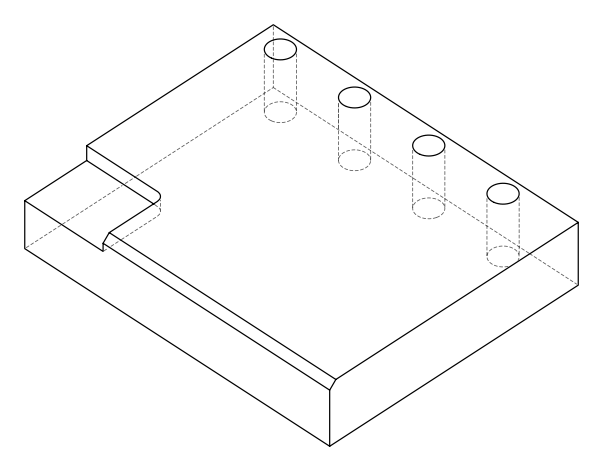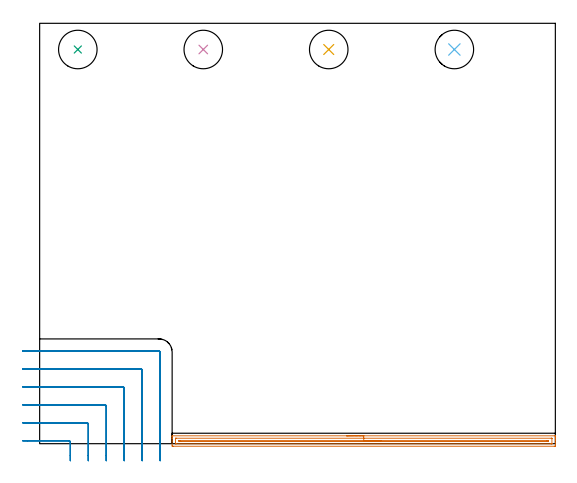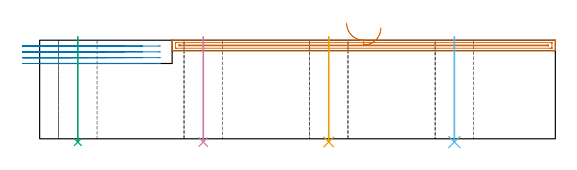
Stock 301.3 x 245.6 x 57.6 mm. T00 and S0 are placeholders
(PLAN: 6 operations, 2 tool changes, 11.5 min)
(1 AREA_MILL | FG_CHAMFER_SURFACE | UGT0205_001 | 5.53 min | 4241 mm3)
(2 MILL_CORNER_NOTCH_RECTANGULAR | CORNER_NOTCH_RECTANGULAR | UGT0201_103 | Follow Part, ap 3.5, ae 75% | 4.94 min | 64189 mm3)
(3 INDEXABLE_INSERT_DRILL_THROUGH_HOLE_FROM_SOLID | STEP1HOLE | NXT0302_016 | 0.25 min | 22882 mm3)
(4 INDEXABLE_INSERT_DRILL_THROUGH_HOLE_FROM_SOLID_1 | STEP1HOLE_1 | NXT0302_016 | 0.25 min | 22889 mm3)
(5 INDEXABLE_INSERT_DRILL_THROUGH_HOLE_FROM_SOLID_2 | STEP1HOLE_2 | NXT0302_016 | 0.25 min | 22886 mm3)
(6 INDEXABLE_INSERT_DRILL_THROUGH_HOLE_FROM_SOLID_3 | STEP1HOLE_3 | NXT0302_016 | 0.25 min | 22882 mm3)
(TOOL UGT0205_001 | Chamfer Mill 20 x 3 x 45 deg. | D20 FL50 Z2)
(TOOL UGT0201_103 | End Mill 14 mm | D14 FL19 Z2)
(TOOL NXT0302_016 | Index. Insert Drill 22.5mm [880-D2250L25-03] | D22.5 PA176 FL68 Z2)
(OP 1 AREA_MILL)
G17 G21 G94 G90
T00 M6
G54
G17 G0 G90 X179.35 Y4.6 S1061 M3
G43 Z67.6 H0
G94 G1 X179.388 Z66.728 F250.
X179.502 Z65.863
X179.691 Z65.012
X179.953 Z64.18
X180.287 Z63.374
X180.69 Z62.6
X181.158 Z61.864
X181.69 Z61.172
X182.279 Z60.529
X182.922 Z59.939
X183.614 Z59.408
X184.35 Z58.94
X185.124 Z58.537
X185.93 Z58.203
X186.762 Z57.941
X187.614 Z57.752
X188.478 Z57.638
X189.35 Z57.6
X301.118
X301.29 Y4.597 Z57.589
X301.298 Y4.433 Z57.426
X301.3 Y4.263 Z57.263
Y4.023 Z57.023
Y3.308 Z56.302
Y2.071 Z55.068
Y0.671 Z53.667
Y-0.826 Z52.171
X301.297 Y-1.086 Z51.91
X301.29 Y-1.492 Z51.505
X301.088 Y-1.496 Z51.502
X300.671 Y-1.5 Z51.5
X78.029
X77.612 Y-1.496 Z51.502
X77.41 Y-1.492 Z51.505
X77.4 Y-1.086 Z51.91
Y1.55 Z54.545
Y2.95 Z55.946
Y3.308 Z56.302
Y4.023 Z57.023
Y4.263 Z57.263
X77.402 Y4.433 Z57.426
X77.41 Y4.597 Z57.589
X77.582 Y4.6 Z57.6
X189.35
Y3.186 Z56.186
X298.883 Y3.185 Z56.185
X299.008 Y3.184 Z56.184
X299.247 Y3.179 Z56.179
X299.291 Y3.171 Z56.171
X299.295 Y3.139 Z56.139
X299.298 Y3.104 Z56.104
X299.3 Y2.898 Z55.898
X299.299 Y0.124 Z53.124
X299.296 Y0.015 Z53.015
X299.29 Y-0.057 Z52.943
X299.283 Y-0.079 Z52.921
X299.267 Y-0.081 Z52.919
X298.883 Y-0.085 Z52.915
X298.759 Y-0.086 Z52.914
X79.817 Y-0.085 Z52.915
X79.692 Y-0.084 Z52.916
X79.453 Y-0.079 Z52.921
X79.409 Y-0.071 Z52.929
X79.405 Y-0.039 Z52.961
X79.402 Y-0.004 Z52.996
X79.4 Y0.203 Z53.203
X79.401 Y2.976 Z55.976
X79.404 Y3.085 Z56.085
X79.41 Y3.157 Z56.157
X79.417 Y3.179 Z56.179
X79.433 Y3.181 Z56.181
X79.817 Y3.185 Z56.185
X79.941 Y3.186 Z56.186
X189.35
Y1.771 Z54.771
X296.2
X296.872 Y1.768 Z54.768
X297.094 Y1.764 Z54.764
X297.29 Y1.746 Z54.746
X297.293 Y1.55 Z54.55
Y1.355 Z54.355
X297.284 Y1.335 Z54.335
X297.262 Y1.332 Z54.332
X297.207 Y1.33 Z54.33
X297.094 Y1.329 Z54.329
X296.426 Y1.328 Z54.328
X82.5 Y1.329 Z54.329
X81.828 Y1.332 Z54.332
X81.606 Y1.335 Z54.335
X81.41 Y1.354 Z54.354
X81.407 Y1.55 Z54.55
Y1.745 Z54.745
X81.416 Y1.765 Z54.765
X81.438 Y1.767 Z54.767
X81.493 Y1.77 Z54.77
X81.606 Y1.771 Z54.771
X82.274 Y1.772 Z54.772
X189.35 Y1.771 Z54.771
X190.222 Z54.81
X191.086 Z54.923
X191.938 Z55.112
X192.77 Z55.375
X193.576 Z55.708
X194.35 Z56.111
X195.086 Z56.58
X195.778 Z57.111
X196.421 Z57.7
X197.01 Z58.344
X197.542 Z59.036
X198.01 Z59.771
X198.413 Z60.545
X198.747 Z61.351
X199.009 Z62.183
X199.198 Z63.035
X199.312 Z63.9
X199.35 Z64.771
G0 Z67.6
M5
M2
(OP 2 MILL_CORNER_NOTCH_RECTANGULAR)
G17 G21 G94 G90
T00 M6
G54
G17 G0 G90 X17.9 Y-10. S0 M3
G43 Z67.6 H0
Z54.2
G94 G1 Y-7. F250.
Y1.004 F500.
G3 X17.205 Y1.7 R0.7
G1 X-7.
X-10. F250.
G0 Z67.6
X28.4 Y-10.
Z54.2
G1 Y-7.
Y11.504 F500.
G3 X27.704 Y12.2 R0.7
G1 X-7.
X-10. F250.
G0 Z67.6
X38.9 Y-10.
Z54.2
G1 Y-7.
Y22.004 F500.
G3 X38.204 Y22.7 R0.7
G1 X-7.
X-10. F250.
G0 Z67.6
X49.4 Y-10.
Z54.2
G1 Y-7.
Y32.504 F500.
G3 X48.704 Y33.2 R0.7
G1 X-7.
X-10. F250.
G0 Z67.6
X59.9 Y-10.
Z54.2
G1 Y-7.
Y43.003 F500.
G3 X59.203 Y43.7 R0.7
G1 X-7.
X-10. F250.
G0 Z67.6
X70.4 Y-10.
Z54.2
G1 Y-7.
Y53.503 F500.
G3 X69.703 Y54.2 R0.7
G1 X-7.
X-10. F250.
G0 Z67.6
X17.9 Y-10.
Z50.8
G1 Y-7.
Y1.005 F500.
G3 X17.205 Y1.7 R0.7
G1 X-7.
X-10. F250.
G0 Z67.6
X28.4 Y-10.
Z50.8
G1 Y-7.
Y11.504 F500.
G3 X27.704 Y12.2 R0.7
G1 X-7.
X-10. F250.
G0 Z67.6
X38.9 Y-10.
Z50.8
G1 Y-7.
Y22.004 F500.
G3 X38.204 Y22.7 R0.7
G1 X-7.
X-10. F250.
G0 Z67.6
X49.4 Y-10.
Z50.8
G1 Y-7.
Y32.504 F500.
G3 X48.704 Y33.2 R0.7
G1 X-7.
X-10. F250.
G0 Z67.6
X59.9 Y-10.
Z50.8
G1 Y-7.
Y43.003 F500.
G3 X59.203 Y43.7 R0.7
G1 X-7.
X-10. F250.
G0 Z67.6
X70.4 Y-10.
Z50.8
G1 Y-7.
Y53.503 F500.
G3 X69.703 Y54.2 R0.7
G1 X-7.
X-10. F250.
G0 Z67.6
X17.9 Y-10.
Z47.4
G1 Y-7.
Y1.004 F500.
G3 X17.204 Y1.7 R0.7
G1 X-7.
X-10. F250.
G0 Z67.6
X28.4 Y-10.
Z47.4
G1 Y-7.
Y11.504 F500.
G3 X27.704 Y12.2 R0.7
G1 X-7.
X-10. F250.
G0 Z67.6
X38.9 Y-10.
Z47.4
G1 Y-7.
Y22.004 F500.
G3 X38.204 Y22.7 R0.7
G1 X-7.
X-10. F250.
G0 Z67.6
X49.4 Y-10.
Z47.4
G1 Y-7.
Y32.504 F500.
G3 X48.704 Y33.2 R0.7
G1 X-7.
X-10. F250.
G0 Z67.6
X59.9 Y-10.
Z47.4
G1 Y-7.
Y43.003 F500.
G3 X59.203 Y43.7 R0.7
G1 X-7.
X-10. F250.
G0 Z67.6
X70.4 Y-10.
Z47.4
G1 Y-7.
Y53.503 F500.
G3 X69.703 Y54.2 R0.7
G1 X-7.
X-10. F250.
G0 Z67.6
X17.9 Y-10.
Z44.
G1 Y-7.
Y1.004 F500.
G3 X17.204 Y1.7 R0.7
G1 X-7.
X-10. F250.
G0 Z67.6
X28.4 Y-10.
Z44.
G1 Y-7.
Y11.504 F500.
G3 X27.704 Y12.2 R0.7
G1 X-7.
X-10. F250.
G0 Z67.6
X38.9 Y-10.
Z44.
G1 Y-7.
Y22.004 F500.
G3 X38.204 Y22.7 R0.7
G1 X-7.
X-10. F250.
G0 Z67.6
X49.4 Y-10.
Z44.
G1 Y-7.
Y32.504 F500.
G3 X48.704 Y33.2 R0.7
G1 X-7.
X-10. F250.
G0 Z67.6
X59.9 Y-10.
Z44.
G1 Y-7.
Y43.003 F500.
G3 X59.203 Y43.7 R0.7
G1 X-7.
X-10. F250.
G0 Z67.6
X70.4 Y-10.
Z44.
G1 Y-7.
Y53.503 F500.
G3 X69.703 Y54.2 R0.7
G1 X-7.
X-10. F250.
G0 Z67.6
M5
M2
(OP 3 INDEXABLE_INSERT_DRILL_THROUGH_HOLE_FROM_SOLID)
G17 G21 G94 G90
T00 M6
G54
G17 G0 G90 X22.3 Y230.3 S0 M3
G43 Z67.6 H1
G94 G81 G98 Z-1.893 F250. R59.6
G80
M5
M2
(OP 4 INDEXABLE_INSERT_DRILL_THROUGH_HOLE_FROM_SOLID_1)
G17 G21 G94 G90
T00 M6
G54
G17 G0 G90 X95.6 Y230.3 S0 M3
G43 Z67.6 H1
G94 G81 G98 Z-1.893 F250. R59.6
G80
M5
M2
(OP 5 INDEXABLE_INSERT_DRILL_THROUGH_HOLE_FROM_SOLID_2)
G17 G21 G94 G90
T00 M6
G54
G17 G0 G90 X168.9 Y230.3 S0 M3
G43 Z67.6 H1
G94 G81 G98 Z-1.893 F250. R59.6
G80
M5
M2
(OP 6 INDEXABLE_INSERT_DRILL_THROUGH_HOLE_FROM_SOLID_3)
G17 G21 G94 G90
T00 M6
G54
G17 G0 G90 X242.3 Y230.3 S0 M3
G43 Z67.6 H1
G94 G81 G98 Z-1.893 F250. R59.6
G80
M5
M2
